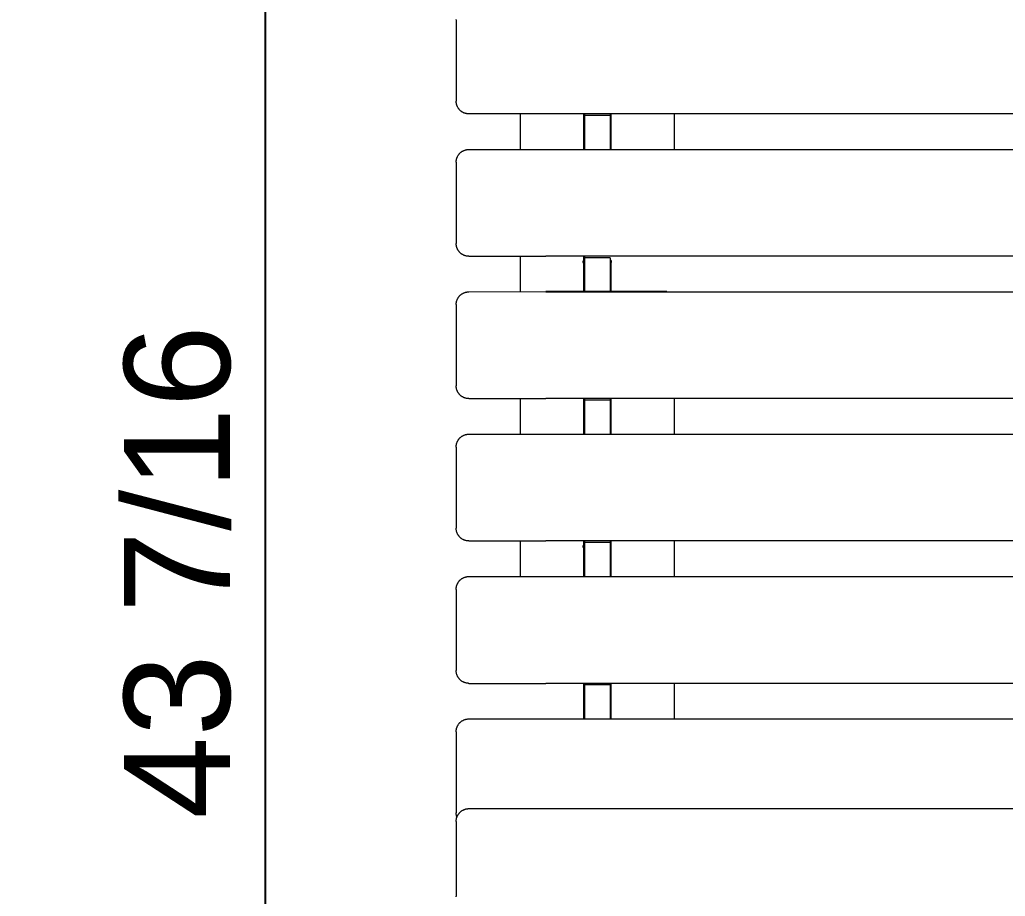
# Model space of a CAD drawing. Header units: inches. Extents: x -6 to 177, y -6 to 113.
# Drawn here: x -5.38 to 9.74, y 84.3 to 97.75 of the extents above; entities that cross this region are included whole.
import ezdxf

# ---------------------------------------------------------------- set-up
doc = ezdxf.new("R2010")
doc.units = ezdxf.units.IN
doc.layers.add('ZANO_R', color=7, linetype='Continuous', lineweight=0)
doc.layers.add('ZANO_W', color=1, linetype='Continuous', lineweight=0)
doc.styles.get("Standard").update_dxf_attribs({"font": 'arial.ttf'})
doc.dimstyles.new('amerykanie', dxfattribs={"dimtxt": 50, "dimasz": 50, "dimexe": 0.5, "dimexo": 0.5, "dimgap": 1, "dimtad": 1, "dimdec": 0, "dimzin": 0, "dimlunit": 5, "dimtxsty": 'Standard', "dimcen": 0.09, "dimclrd": 1, "dimclre": 1, "dimclrt": 1, "dimazin": 0, "dimtfac": 1, "dimtdec": 0, "dimtmove": 0, "dimatfit": 3, "dimfxl": 1, "dimtzin": 0, "dimarcsym": 1})

# ---------------------------------------------------------------- blocks, each defined once
blk = doc.blocks.new('*D358')
at = {"layer": 'ZANO_W', "color": 1, "lineweight": -2}
for p, q in [((1.013, 111.011), (-2.113, 111.011)), ((-1.613, 110.011), (-1.613, 68.546)), ((0.774, 67.546), (-2.113, 67.546))]:
    blk.add_line(p, q, dxfattribs=at)
at = {"layer": 'ZANO_W', "color": 1}
for points in [[(-1.447, 110.011), (-1.78, 110.011), (-1.613, 111.011)], [(-1.78, 68.546), (-1.447, 68.546), (-1.613, 67.546)]]:
    blk.add_solid(points, dxfattribs=at)
at = {"layer": 'ZANO_W', "color": 1, "insert": (-2.954, 89.278), "char_height": 1.625, "attachment_point": 5, "rotation": 90}
blk.add_mtext('43 7/16', dxfattribs=at)

msp = doc.modelspace()

# ---------------------------------------------------------------- linework, layer by layer
at = {"layer": 'ZANO_R'}
for p, q in [((1.31648, 97.74577), (1.31659, 97.7525)), ((1.31648, 97.74577), (1.31648, 96.65397)), ((1.31648, 96.65397), (1.31648, 96.50102)), ((1.31648, 96.65397), (1.31648, 96.50102)), ((1.31659, 96.4943), (1.31648, 96.50102)), ((1.31659, 96.4943), (1.31648, 96.50102)), ((1.31693, 96.48758), (1.31659, 96.4943)), ((1.31693, 96.48758), (1.31659, 96.4943)), ((1.31751, 96.48088), (1.31693, 96.48758)), ((1.31751, 96.48088), (1.31693, 96.48758)), ((1.31831, 96.47421), (1.31751, 96.48088)), ((1.31831, 96.47421), (1.31751, 96.48088)), ((1.31934, 96.46757), (1.31831, 96.47421)), ((1.31934, 96.46757), (1.31831, 96.47421)), ((1.32059, 96.46096), (1.31934, 96.46757)), ((1.32059, 96.46096), (1.31934, 96.46757)), ((1.32207, 96.45441), (1.32059, 96.46096)), ((1.32207, 96.45441), (1.32059, 96.46096)), ((1.32378, 96.4479), (1.32207, 96.45441)), ((1.32378, 96.4479), (1.32207, 96.45441)), ((1.3257, 96.44146), (1.32378, 96.4479)), ((1.3257, 96.44146), (1.32378, 96.4479)), ((1.32784, 96.43509), (1.3257, 96.44146)), ((1.32784, 96.43509), (1.3257, 96.44146)), ((1.3302, 96.4288), (1.32784, 96.43509)), ((1.3302, 96.4288), (1.32784, 96.43509)), ((1.33277, 96.42258), (1.3302, 96.4288)), ((1.33277, 96.42258), (1.3302, 96.4288)), ((1.33556, 96.41647), (1.33277, 96.42258)), ((1.33556, 96.41647), (1.33277, 96.42258)), ((1.33855, 96.41044), (1.33556, 96.41647)), ((1.33855, 96.41044), (1.33556, 96.41647)), ((1.34174, 96.40453), (1.33855, 96.41044)), ((1.34174, 96.40453), (1.33855, 96.41044)), ((1.34514, 96.39873), (1.34174, 96.40453)), ((1.34514, 96.39873), (1.34174, 96.40453)), ((1.34873, 96.39304), (1.34514, 96.39873)), ((1.34873, 96.39304), (1.34514, 96.39873)), ((1.35251, 96.38749), (1.34873, 96.39304)), ((1.35251, 96.38749), (1.34873, 96.39304)), ((1.35648, 96.38206), (1.35251, 96.38749)), ((1.35648, 96.38206), (1.35251, 96.38749)), ((1.36063, 96.37678), (1.35648, 96.38206)), ((1.36063, 96.37678), (1.35648, 96.38206)), ((1.36496, 96.37163), (1.36063, 96.37678)), ((1.36496, 96.37163), (1.36063, 96.37678)), ((1.36947, 96.36664), (1.36496, 96.37163)), ((1.36947, 96.36664), (1.36496, 96.37163)), ((1.37414, 96.36181), (1.36947, 96.36664)), ((1.37414, 96.36181), (1.36947, 96.36664)), ((1.37897, 96.35714), (1.37414, 96.36181)), ((1.37897, 96.35714), (1.37414, 96.36181)), ((1.38396, 96.35263), (1.37897, 96.35714)), ((1.38396, 96.35263), (1.37897, 96.35714)), ((1.3891, 96.3483), (1.38396, 96.35263)), ((1.3891, 96.3483), (1.38396, 96.35263)), ((1.39439, 96.34415), (1.3891, 96.3483)), ((1.39439, 96.34415), (1.3891, 96.3483)), ((1.39981, 96.34018), (1.39439, 96.34415)), ((1.39981, 96.34018), (1.39439, 96.34415)), ((1.40537, 96.3364), (1.39981, 96.34018)), ((1.40537, 96.3364), (1.39981, 96.34018)), ((1.41105, 96.33281), (1.40537, 96.3364)), ((1.41105, 96.33281), (1.40537, 96.3364)), ((1.41686, 96.32941), (1.41105, 96.33281)), ((1.41686, 96.32941), (1.41105, 96.33281)), ((1.42277, 96.32622), (1.41686, 96.32941)), ((1.42277, 96.32622), (1.41686, 96.32941)), ((1.42879, 96.32323), (1.42277, 96.32622)), ((1.42879, 96.32323), (1.42277, 96.32622)), ((1.43491, 96.32045), (1.42879, 96.32323)), ((1.43491, 96.32045), (1.42879, 96.32323)), ((1.44112, 96.31787), (1.43491, 96.32045)), ((1.44112, 96.31787), (1.43491, 96.32045)), ((1.44742, 96.31552), (1.44112, 96.31787)), ((1.44742, 96.31552), (1.44112, 96.31787)), ((1.45379, 96.31337), (1.44742, 96.31552)), ((1.45379, 96.31337), (1.44742, 96.31552)), ((1.46023, 96.31145), (1.45379, 96.31337)), ((1.46023, 96.31145), (1.45379, 96.31337)), ((1.46673, 96.30975), (1.46023, 96.31145)), ((1.46673, 96.30975), (1.46023, 96.31145)), ((1.47329, 96.30827), (1.46673, 96.30975)), ((1.47329, 96.30827), (1.46673, 96.30975)), ((1.47989, 96.30701), (1.47329, 96.30827)), ((1.47989, 96.30701), (1.47329, 96.30827)), ((1.48654, 96.30598), (1.47989, 96.30701)), ((1.48654, 96.30598), (1.47989, 96.30701)), ((1.49321, 96.30518), (1.48654, 96.30598)), ((1.49321, 96.30518), (1.48654, 96.30598)), ((1.49991, 96.30461), (1.49321, 96.30518)), ((1.49991, 96.30461), (1.49321, 96.30518)), ((1.50662, 96.30426), (1.49991, 96.30461)), ((1.50662, 96.30426), (1.49991, 96.30461)), ((1.51334, 96.30415), (1.50662, 96.30426)), ((1.51334, 96.30415), (1.50662, 96.30426)), ((13.08566, 96.30415), (1.51334, 96.30415)), ((2.30082, 96.30415), (2.30082, 95.75903)), ((2.30082, 96.30415), (2.30082, 95.75903)), ((3.27729, 95.75903), (3.27729, 96.30415)), ((3.27729, 95.75903), (3.27729, 96.30415)), ((3.28517, 96.30415), (3.28517, 96.27913)), ((3.28517, 96.30415), (3.28517, 96.27913)), ((3.67891, 96.30415), (3.67891, 96.27913)), ((3.68678, 96.30415), (3.68678, 95.75903)), ((4.66325, 95.75903), (4.66325, 96.30415)), ((3.28517, 96.27913), (3.28517, 96.17739)), ((3.67891, 96.27913), (3.28517, 96.27913)), ((3.28517, 96.27913), (3.28517, 96.17739)), ((3.28517, 96.17739), (3.28517, 95.78746)), ((3.28517, 96.17739), (3.28517, 95.78746)), ((3.67891, 96.27913), (3.67891, 96.17739)), ((3.67891, 96.17739), (3.67891, 95.78746)), ((3.27819, 95.87695), (3.27729, 95.87609)), ((3.27819, 95.8551), (3.27729, 95.85424)), ((3.27911, 95.87779), (3.27819, 95.87695)), ((3.27911, 95.85594), (3.27819, 95.8551)), ((3.28006, 95.87859), (3.27911, 95.87779)), ((3.28006, 95.85674), (3.27911, 95.85594)), ((3.28104, 95.87936), (3.28006, 95.87859)), ((3.28104, 95.85751), (3.28006, 95.85674)), ((3.28204, 95.8801), (3.28104, 95.87936)), ((3.28204, 95.85825), (3.28104, 95.85751)), ((3.28306, 95.88081), (3.28204, 95.8801)), ((3.28306, 95.85896), (3.28204, 95.85825)), ((3.2841, 95.88148), (3.28306, 95.88081)), ((3.2841, 95.85963), (3.28306, 95.85896)), ((3.28517, 95.88213), (3.2841, 95.88148)), ((3.28517, 95.86028), (3.2841, 95.85963)), ((1.35648, 95.68112), (1.36063, 95.6864)), ((1.35648, 95.68112), (1.36063, 95.6864)), ((1.36063, 95.6864), (1.36496, 95.69155)), ((1.36063, 95.6864), (1.36496, 95.69155)), ((1.36496, 95.69155), (1.36947, 95.69654)), ((1.36496, 95.69155), (1.36947, 95.69654)), ((1.36947, 95.69654), (1.37414, 95.70137)), ((1.36947, 95.69654), (1.37414, 95.70137)), ((1.37414, 95.70137), (1.37897, 95.70604)), ((1.37414, 95.70137), (1.37897, 95.70604)), ((1.37897, 95.70604), (1.38396, 95.71055)), ((1.37897, 95.70604), (1.38396, 95.71055)), ((1.38396, 95.71055), (1.3891, 95.71488)), ((1.38396, 95.71055), (1.3891, 95.71488)), ((1.3891, 95.71488), (1.39439, 95.71903)), ((1.3891, 95.71488), (1.39439, 95.71903)), ((1.39439, 95.71903), (1.39981, 95.723)), ((1.39439, 95.71903), (1.39981, 95.723)), ((1.39981, 95.723), (1.40537, 95.72678)), ((1.39981, 95.723), (1.40537, 95.72678)), ((1.40537, 95.72678), (1.41105, 95.73037)), ((1.40537, 95.72678), (1.41105, 95.73037)), ((1.41105, 95.73037), (1.41686, 95.73377)), ((1.41105, 95.73037), (1.41686, 95.73377)), ((1.41686, 95.73377), (1.42277, 95.73696)), ((1.41686, 95.73377), (1.42277, 95.73696)), ((1.42277, 95.73696), (1.42879, 95.73995)), ((1.42277, 95.73696), (1.42879, 95.73995)), ((1.42879, 95.73995), (1.43491, 95.74273)), ((1.42879, 95.73995), (1.43491, 95.74273)), ((1.43491, 95.74273), (1.44112, 95.74531)), ((1.43491, 95.74273), (1.44112, 95.74531)), ((1.44112, 95.74531), (1.44742, 95.74766)), ((1.44112, 95.74531), (1.44742, 95.74766)), ((1.44742, 95.74766), (1.45379, 95.74981)), ((1.44742, 95.74766), (1.45379, 95.74981)), ((1.45379, 95.74981), (1.46023, 95.75173)), ((1.45379, 95.74981), (1.46023, 95.75173)), ((1.46023, 95.75173), (1.46673, 95.75343)), ((1.46023, 95.75173), (1.46673, 95.75343)), ((1.46673, 95.75343), (1.47329, 95.75491)), ((1.46673, 95.75343), (1.47329, 95.75491)), ((1.47329, 95.75491), (1.47989, 95.75617)), ((1.47329, 95.75491), (1.47989, 95.75617)), ((1.47989, 95.75617), (1.48654, 95.7572)), ((1.47989, 95.75617), (1.48654, 95.7572)), ((1.48654, 95.7572), (1.49321, 95.758)), ((1.48654, 95.7572), (1.49321, 95.758)), ((1.49321, 95.758), (1.49991, 95.75857)), ((1.49321, 95.758), (1.49991, 95.75857)), ((1.49991, 95.75857), (1.50662, 95.75892)), ((1.49991, 95.75857), (1.50662, 95.75892)), ((1.50662, 95.75892), (1.51334, 95.75903)), ((1.50662, 95.75892), (1.51334, 95.75903)), ((1.51334, 95.75903), (13.08566, 95.75903)), ((3.28517, 95.78746), (3.28517, 95.75903)), ((3.28517, 95.78746), (3.28517, 95.75903)), ((3.67891, 95.78746), (3.67891, 95.75903)), ((1.31648, 95.56216), (1.31659, 95.56888)), ((1.31648, 95.56216), (1.31659, 95.56888)), ((1.31648, 95.56216), (1.31648, 94.47036)), ((1.31648, 95.56216), (1.31648, 94.47036)), ((1.31659, 95.56888), (1.31693, 95.5756)), ((1.31659, 95.56888), (1.31693, 95.5756)), ((1.31693, 95.5756), (1.31751, 95.5823)), ((1.31693, 95.5756), (1.31751, 95.5823)), ((1.31751, 95.5823), (1.31831, 95.58897)), ((1.31751, 95.5823), (1.31831, 95.58897)), ((1.31831, 95.58897), (1.31934, 95.59561)), ((1.31831, 95.58897), (1.31934, 95.59561)), ((1.31934, 95.59561), (1.32059, 95.60222)), ((1.31934, 95.59561), (1.32059, 95.60222)), ((1.32059, 95.60222), (1.32207, 95.60877)), ((1.32059, 95.60222), (1.32207, 95.60877)), ((1.32207, 95.60877), (1.32378, 95.61528)), ((1.32207, 95.60877), (1.32378, 95.61528)), ((1.32378, 95.61528), (1.3257, 95.62172)), ((1.32378, 95.61528), (1.3257, 95.62172)), ((1.3257, 95.62172), (1.32784, 95.62809)), ((1.3257, 95.62172), (1.32784, 95.62809)), ((1.32784, 95.62809), (1.3302, 95.63439)), ((1.32784, 95.62809), (1.3302, 95.63439)), ((1.3302, 95.63439), (1.33277, 95.6406)), ((1.3302, 95.63439), (1.33277, 95.6406)), ((1.33277, 95.6406), (1.33556, 95.64671)), ((1.33277, 95.6406), (1.33556, 95.64671)), ((1.33556, 95.64671), (1.33855, 95.65274)), ((1.33556, 95.64671), (1.33855, 95.65274)), ((1.33855, 95.65274), (1.34174, 95.65865)), ((1.33855, 95.65274), (1.34174, 95.65865)), ((1.34174, 95.65865), (1.34514, 95.66445)), ((1.34174, 95.65865), (1.34514, 95.66445)), ((1.34514, 95.66445), (1.34873, 95.67014)), ((1.34514, 95.66445), (1.34873, 95.67014)), ((1.34873, 95.67014), (1.35251, 95.67569)), ((1.34873, 95.67014), (1.35251, 95.67569)), ((1.35251, 95.67569), (1.35648, 95.68112)), ((1.35251, 95.67569), (1.35648, 95.68112)), ((1.31648, 94.47036), (1.31648, 94.31741)), ((1.31648, 94.47036), (1.31648, 94.31741)), ((1.31659, 94.31068), (1.31648, 94.31741)), ((1.31651, 94.314), (1.31648, 94.31741)), ((1.31693, 94.30397), (1.31659, 94.31068)), ((1.31751, 94.29727), (1.31693, 94.30397)), ((1.31831, 94.2906), (1.31751, 94.29727)), ((1.31934, 94.28396), (1.31831, 94.2906)), ((1.32059, 94.27735), (1.31934, 94.28396)), ((1.32207, 94.27079), (1.32059, 94.27735)), ((1.32378, 94.26429), (1.32207, 94.27079)), ((1.3257, 94.25785), (1.32378, 94.26429)), ((1.32784, 94.25148), (1.3257, 94.25785)), ((1.3302, 94.24518), (1.32784, 94.25148)), ((1.33277, 94.23897), (1.3302, 94.24518)), ((1.33556, 94.23285), (1.33277, 94.23897)), ((1.33855, 94.22683), (1.33556, 94.23285)), ((1.34174, 94.22092), (1.33855, 94.22683)), ((1.34514, 94.21512), (1.34174, 94.22092)), ((1.34873, 94.20943), (1.34514, 94.21512)), ((1.35251, 94.20388), (1.34873, 94.20943)), ((1.35648, 94.19845), (1.35251, 94.20388)), ((1.36063, 94.19316), (1.35648, 94.19845)), ((1.36496, 94.18802), (1.36063, 94.19316)), ((1.36947, 94.18303), (1.36496, 94.18802)), ((1.37414, 94.1782), (1.36947, 94.18303)), ((1.37897, 94.17353), (1.37414, 94.1782)), ((1.38396, 94.16902), (1.37897, 94.17353)), ((1.3891, 94.16469), (1.38396, 94.16902)), ((1.39439, 94.16054), (1.3891, 94.16469)), ((1.39981, 94.15657), (1.39439, 94.16054)), ((1.40537, 94.15279), (1.39981, 94.15657)), ((1.41105, 94.1492), (1.40537, 94.15279)), ((1.41686, 94.1458), (1.41105, 94.1492)), ((1.42277, 94.14261), (1.41686, 94.1458)), ((1.42879, 94.13962), (1.42277, 94.14261)), ((1.43491, 94.13684), (1.42879, 94.13962)), ((1.44112, 94.13426), (1.43491, 94.13684)), ((1.44742, 94.1319), (1.44112, 94.13426)), ((1.45379, 94.12976), (1.44742, 94.1319)), ((1.46023, 94.12784), (1.45379, 94.12976)), ((1.46673, 94.12613), (1.46023, 94.12784)), ((1.47329, 94.12465), (1.46673, 94.12613)), ((1.47989, 94.1234), (1.47329, 94.12465)), ((1.48654, 94.12237), (1.47989, 94.1234)), ((1.49321, 94.12157), (1.48654, 94.12237)), ((1.49991, 94.121), (1.49321, 94.12157)), ((1.50662, 94.12065), (1.49991, 94.121)), ((1.51334, 94.12054), (1.50662, 94.12065)), ((1.51334, 94.12054), (2.68992, 94.12054)), ((2.30082, 94.12054), (2.30082, 93.57542)), ((13.08566, 94.12054), (2.68992, 94.12054)), ((3.26577, 94.03663), (3.2658, 94.03798)), ((3.26578, 94.03529), (3.26577, 94.03663)), ((3.26584, 94.03394), (3.26578, 94.03529)), ((3.2658, 94.03798), (3.26588, 94.03932)), ((3.26595, 94.0326), (3.26584, 94.03394)), ((3.26588, 94.03932), (3.266, 94.04066)), ((3.26611, 94.03127), (3.26595, 94.0326)), ((3.266, 94.04066), (3.26618, 94.042)), ((3.26631, 94.02993), (3.26611, 94.03127)), ((3.26618, 94.042), (3.26639, 94.04332)), ((3.26655, 94.02861), (3.26631, 94.02993)), ((3.26639, 94.04332), (3.26666, 94.04464)), ((3.26684, 94.0273), (3.26655, 94.02861)), ((3.26666, 94.04464), (3.26697, 94.04595)), ((3.26718, 94.026), (3.26684, 94.0273)), ((3.26697, 94.04595), (3.26732, 94.04725)), ((3.26756, 94.02471), (3.26718, 94.026)), ((3.26732, 94.04725), (3.26772, 94.04853)), ((3.26734, 94.02544), (3.26774, 94.02672)), ((3.26799, 94.02343), (3.26756, 94.02471)), ((3.26772, 94.04853), (3.26817, 94.0498)), ((3.26774, 94.02672), (3.26819, 94.02798)), ((3.26846, 94.02217), (3.26799, 94.02343)), ((3.26817, 94.0498), (3.26865, 94.05106)), ((3.26819, 94.02798), (3.26868, 94.02923)), ((3.26898, 94.02093), (3.26846, 94.02217)), ((3.26865, 94.05106), (3.26918, 94.0523)), ((3.26868, 94.02923), (3.26921, 94.03047)), ((3.26918, 94.0523), (3.26976, 94.05351)), ((3.26921, 94.03047), (3.26979, 94.03168)), ((3.26976, 94.05351), (3.27037, 94.05471)), ((3.26979, 94.03168), (3.2704, 94.03287)), ((3.27037, 94.05471), (3.27103, 94.05588)), ((3.2704, 94.03287), (3.27106, 94.03405)), ((3.27103, 94.05588), (3.27173, 94.05703)), ((3.27106, 94.03405), (3.27176, 94.03519)), ((3.27173, 94.05703), (3.27246, 94.05816)), ((3.27176, 94.03519), (3.27249, 94.03632)), ((3.27246, 94.05816), (3.27324, 94.05926)), ((3.27249, 94.03632), (3.27327, 94.03741)), ((3.27324, 94.05926), (3.27405, 94.06033)), ((3.27327, 94.03741), (3.27408, 94.03848)), ((3.27405, 94.06033), (3.2749, 94.06138)), ((3.27408, 94.03848), (3.27493, 94.03953)), ((3.2749, 94.06138), (3.27578, 94.06239)), ((3.27493, 94.03953), (3.27581, 94.04054)), ((3.27578, 94.06239), (3.2767, 94.06337)), ((3.27581, 94.04054), (3.27673, 94.04152)), ((3.2767, 94.06337), (3.27766, 94.06432)), ((3.27673, 94.04152), (3.27768, 94.04247)), ((3.27729, 93.57542), (3.27729, 94.12054)), ((3.27766, 94.06432), (3.27864, 94.06524)), ((3.27768, 94.04247), (3.27866, 94.04338)), ((3.27864, 94.06524), (3.27966, 94.06612)), ((3.27866, 94.04338), (3.27968, 94.04426)), ((3.27966, 94.06612), (3.28071, 94.06696)), ((3.27968, 94.04426), (3.28072, 94.04511)), ((3.28071, 94.06696), (3.28178, 94.06777)), ((3.28072, 94.04511), (3.28179, 94.04592)), ((3.28178, 94.06777), (3.28288, 94.06854)), ((3.28179, 94.04592), (3.28289, 94.04669)), ((3.28288, 94.06854), (3.28401, 94.06928)), ((3.28289, 94.04669), (3.28402, 94.04742)), ((3.28401, 94.06928), (3.28517, 94.06997)), ((3.28402, 94.04742), (3.28517, 94.04812)), ((3.28517, 94.12054), (3.28517, 94.09552)), ((3.28517, 94.09552), (3.28517, 93.99378)), ((3.67891, 94.09552), (3.28517, 94.09552)), ((3.28517, 94.09552), (3.28517, 93.99378)), ((3.67891, 94.09552), (3.67891, 93.99378)), ((3.68006, 94.06928), (3.67891, 94.06997)), ((3.67891, 94.04812), (3.68005, 94.04742)), ((3.68005, 94.04742), (3.68118, 94.04669)), ((3.68119, 94.06854), (3.68006, 94.06928)), ((3.68118, 94.04669), (3.68228, 94.04592)), ((3.68229, 94.06777), (3.68119, 94.06854)), ((3.68228, 94.04592), (3.68335, 94.04511)), ((3.68337, 94.06696), (3.68229, 94.06777)), ((3.68335, 94.04511), (3.68439, 94.04426)), ((3.68441, 94.06612), (3.68337, 94.06696)), ((3.68439, 94.04426), (3.68541, 94.04338)), ((3.68543, 94.06524), (3.68441, 94.06612)), ((3.68541, 94.04338), (3.68639, 94.04247)), ((3.68641, 94.06432), (3.68543, 94.06524)), ((3.68639, 94.04247), (3.68734, 94.04152)), ((3.68737, 94.06337), (3.68641, 94.06432)), ((3.68734, 94.04152), (3.68826, 94.04054)), ((3.68829, 94.06239), (3.68737, 94.06337)), ((3.68826, 94.04054), (3.68914, 94.03953)), ((3.68917, 94.06138), (3.68829, 94.06239)), ((3.68914, 94.03953), (3.68999, 94.03848)), ((3.69002, 94.06033), (3.68917, 94.06138)), ((3.68999, 94.03848), (3.6908, 94.03741)), ((3.69083, 94.05926), (3.69002, 94.06033)), ((3.6908, 94.03741), (3.69158, 94.03632)), ((3.69161, 94.05816), (3.69083, 94.05926)), ((3.69158, 94.03632), (3.69231, 94.03519)), ((3.69235, 94.05703), (3.69161, 94.05816)), ((3.69231, 94.03519), (3.69301, 94.03405)), ((3.69304, 94.05588), (3.69235, 94.05703)), ((3.69301, 94.03405), (3.69367, 94.03287)), ((3.6937, 94.05471), (3.69304, 94.05588)), ((3.69367, 94.03287), (3.69429, 94.03168)), ((3.69431, 94.05351), (3.6937, 94.05471)), ((3.69429, 94.03168), (3.69486, 94.03047)), ((3.69489, 94.0523), (3.69431, 94.05351)), ((3.69486, 94.03047), (3.69539, 94.02923)), ((3.69542, 94.05106), (3.69489, 94.0523)), ((3.69509, 94.02093), (3.69561, 94.02217)), ((3.69539, 94.02923), (3.69588, 94.02798)), ((3.69591, 94.0498), (3.69542, 94.05106)), ((3.69561, 94.02217), (3.69608, 94.02343)), ((3.69588, 94.02798), (3.69633, 94.02672)), ((3.69635, 94.04853), (3.69591, 94.0498)), ((3.69608, 94.02343), (3.69651, 94.02471)), ((3.69633, 94.02672), (3.69674, 94.02544)), ((3.69675, 94.04725), (3.69635, 94.04853)), ((3.69651, 94.02471), (3.69689, 94.026)), ((3.6971, 94.04595), (3.69675, 94.04725)), ((3.69689, 94.026), (3.69723, 94.0273)), ((3.69741, 94.04464), (3.6971, 94.04595)), ((3.69723, 94.0273), (3.69752, 94.02861)), ((3.69768, 94.04332), (3.69741, 94.04464)), ((3.69752, 94.02861), (3.69777, 94.02993)), ((3.6979, 94.042), (3.69768, 94.04332)), ((3.69777, 94.02993), (3.69797, 94.03127)), ((3.69807, 94.04066), (3.6979, 94.042)), ((3.69797, 94.03127), (3.69812, 94.0326)), ((3.69819, 94.03932), (3.69807, 94.04066)), ((3.69812, 94.0326), (3.69823, 94.03394)), ((3.69827, 94.03798), (3.69819, 94.03932)), ((3.69823, 94.03394), (3.69829, 94.03529)), ((3.6983, 94.03663), (3.69827, 94.03798)), ((3.69829, 94.03529), (3.6983, 94.03663)), ((3.26954, 94.0197), (3.26898, 94.02093)), ((3.27013, 94.0185), (3.26954, 94.0197)), ((3.27078, 94.01731), (3.27013, 94.0185)), ((3.27146, 94.01615), (3.27078, 94.01731)), ((3.27218, 94.01502), (3.27146, 94.01615)), ((3.27294, 94.01391), (3.27218, 94.01502)), ((3.27374, 94.01283), (3.27294, 94.01391)), ((3.27457, 94.01177), (3.27374, 94.01283)), ((3.27544, 94.01075), (3.27457, 94.01177)), ((3.27635, 94.00975), (3.27544, 94.01075)), ((3.27729, 94.00879), (3.27635, 94.00975)), ((3.27729, 93.73562), (3.27729, 94.00879)), ((3.28517, 93.99378), (3.28517, 93.60385)), ((3.28517, 93.99378), (3.28517, 93.73562)), ((3.67891, 93.99378), (3.67891, 93.73566)), ((3.68678, 94.00879), (3.68772, 94.00975)), ((3.68678, 94.00879), (3.68678, 93.73567)), ((3.68772, 94.00975), (3.68863, 94.01075)), ((3.68863, 94.01075), (3.6895, 94.01177)), ((3.6895, 94.01177), (3.69033, 94.01283)), ((3.69033, 94.01283), (3.69113, 94.01391)), ((3.69113, 94.01391), (3.69189, 94.01502)), ((3.69189, 94.01502), (3.69261, 94.01615)), ((3.69261, 94.01615), (3.6933, 94.01731)), ((3.6933, 94.01731), (3.69394, 94.0185)), ((3.69394, 94.0185), (3.69454, 94.0197)), ((3.69454, 94.0197), (3.69509, 94.02093)), ((3.67891, 93.73566), (3.67892, 93.57897)), ((3.68678, 93.73567), (3.6868, 93.57897)), ((1.46023, 93.56812), (1.46673, 93.56982)), ((1.46673, 93.56982), (1.47329, 93.5713)), ((1.47329, 93.5713), (1.47989, 93.57256)), ((1.47989, 93.57256), (1.48654, 93.57359)), ((1.48654, 93.57359), (1.49321, 93.57439)), ((1.49321, 93.57439), (1.49991, 93.57496)), ((1.49991, 93.57496), (1.50662, 93.57531)), ((1.50662, 93.57531), (1.51334, 93.57542)), ((1.51334, 93.57542), (2.69003, 93.57886)), ((4.54554, 93.57906), (2.69003, 93.57886)), ((2.69003, 93.57542), (13.08566, 93.57542)), ((3.28517, 93.60385), (3.28517, 93.57542)), ((4.54554, 93.57906), (4.65885, 93.57542)), ((1.31934, 93.412), (1.32059, 93.41861)), ((1.32059, 93.41861), (1.32207, 93.42516)), ((1.32207, 93.42516), (1.32378, 93.43167)), ((1.32378, 93.43167), (1.3257, 93.43811)), ((1.3257, 93.43811), (1.32784, 93.44448)), ((1.32784, 93.44448), (1.3302, 93.45077)), ((1.3302, 93.45077), (1.33277, 93.45698)), ((1.33277, 93.45698), (1.33556, 93.4631)), ((1.33556, 93.4631), (1.33855, 93.46912)), ((1.33855, 93.46912), (1.34174, 93.47504)), ((1.34174, 93.47504), (1.34514, 93.48084)), ((1.34514, 93.48084), (1.34873, 93.48652)), ((1.34873, 93.48652), (1.35251, 93.49208)), ((1.35251, 93.49208), (1.35648, 93.49751)), ((1.35648, 93.49751), (1.36063, 93.50279)), ((1.36063, 93.50279), (1.36496, 93.50793)), ((1.36496, 93.50793), (1.36947, 93.51293)), ((1.36947, 93.51293), (1.37414, 93.51776)), ((1.37414, 93.51776), (1.37897, 93.52243)), ((1.37897, 93.52243), (1.38396, 93.52693)), ((1.38396, 93.52693), (1.3891, 93.53127)), ((1.3891, 93.53127), (1.39439, 93.53542)), ((1.39439, 93.53542), (1.39981, 93.53939)), ((1.39981, 93.53939), (1.40537, 93.54317)), ((1.40537, 93.54317), (1.41105, 93.54676)), ((1.41105, 93.54676), (1.41686, 93.55015)), ((1.41686, 93.55015), (1.42277, 93.55335)), ((1.42277, 93.55335), (1.42879, 93.55634)), ((1.42879, 93.55634), (1.43491, 93.55912)), ((1.43491, 93.55912), (1.44112, 93.56169)), ((1.44112, 93.56169), (1.44742, 93.56405)), ((1.44742, 93.56405), (1.45379, 93.5662)), ((1.45379, 93.5662), (1.46023, 93.56812)), ((1.31648, 93.37855), (1.31659, 93.38527)), ((1.31648, 93.37855), (1.31648, 92.28675)), ((1.31659, 93.38527), (1.31693, 93.39199)), ((1.31693, 93.39199), (1.31751, 93.39868)), ((1.31751, 93.39868), (1.31831, 93.40536)), ((1.31831, 93.40536), (1.31934, 93.412)), ((1.31648, 92.28675), (1.31648, 92.1338)), ((1.31659, 92.12707), (1.31648, 92.1338)), ((1.31693, 92.12036), (1.31659, 92.12707)), ((1.31751, 92.11366), (1.31693, 92.12036)), ((1.31831, 92.10699), (1.31751, 92.11366)), ((1.31934, 92.10034), (1.31831, 92.10699)), ((1.32059, 92.09374), (1.31934, 92.10034)), ((1.32207, 92.08718), (1.32059, 92.09374)), ((1.32378, 92.08068), (1.32207, 92.08718)), ((1.3257, 92.07424), (1.32378, 92.08068)), ((1.32784, 92.06787), (1.3257, 92.07424)), ((1.3302, 92.06157), (1.32784, 92.06787)), ((1.33277, 92.05536), (1.3302, 92.06157)), ((1.33556, 92.04924), (1.33277, 92.05536)), ((1.33855, 92.04322), (1.33556, 92.04924)), ((1.34174, 92.03731), (1.33855, 92.04322)), ((1.34514, 92.03151), (1.34174, 92.03731)), ((1.34873, 92.02582), (1.34514, 92.03151)), ((1.35251, 92.02026), (1.34873, 92.02582)), ((1.35648, 92.01484), (1.35251, 92.02026)), ((1.36063, 92.00955), (1.35648, 92.01484)), ((1.36496, 92.00441), (1.36063, 92.00955)), ((1.36947, 91.99942), (1.36496, 92.00441)), ((1.37414, 91.99459), (1.36947, 91.99942)), ((1.37897, 91.98992), (1.37414, 91.99459)), ((1.38396, 91.98541), (1.37897, 91.98992)), ((1.3891, 91.98108), (1.38396, 91.98541)), ((1.39439, 91.97693), (1.3891, 91.98108)), ((1.39981, 91.97296), (1.39439, 91.97693)), ((1.40537, 91.96918), (1.39981, 91.97296)), ((1.41105, 91.96559), (1.40537, 91.96918)), ((1.41686, 91.96219), (1.41105, 91.96559)), ((1.42277, 91.959), (1.41686, 91.96219)), ((1.42879, 91.95601), (1.42277, 91.959)), ((1.43491, 91.95322), (1.42879, 91.95601)), ((1.44112, 91.95065), (1.43491, 91.95322)), ((1.44742, 91.94829), (1.44112, 91.95065)), ((1.45379, 91.94615), (1.44742, 91.94829)), ((1.46023, 91.94423), (1.45379, 91.94615)), ((1.46673, 91.94252), (1.46023, 91.94423)), ((1.47329, 91.94104), (1.46673, 91.94252)), ((1.47989, 91.93979), (1.47329, 91.94104)), ((1.48654, 91.93876), (1.47989, 91.93979)), ((1.49321, 91.93796), (1.48654, 91.93876)), ((1.49991, 91.93738), (1.49321, 91.93796)), ((1.50662, 91.93704), (1.49991, 91.93738)), ((1.51334, 91.93693), (1.50662, 91.93704)), ((1.51334, 91.93693), (2.69035, 91.93693)), ((2.30082, 91.93693), (2.30082, 91.39181)), ((13.08566, 91.93693), (2.69035, 91.93693)), ((3.27729, 91.39181), (3.27729, 91.93693)), ((3.27729, 91.39181), (3.27729, 91.93693)), ((3.28517, 91.93693), (3.28517, 91.9119)), ((3.28517, 91.93693), (3.28517, 91.9119)), ((3.28517, 91.9119), (3.28517, 91.81017)), ((3.67891, 91.9119), (3.28517, 91.9119)), ((3.28517, 91.9119), (3.28517, 91.81017)), ((3.67891, 91.93693), (3.67891, 91.9119)), ((3.67891, 91.9119), (3.67891, 91.81017)), ((3.68678, 91.93693), (3.68678, 91.39181)), ((4.66325, 91.39181), (4.66325, 91.93693)), ((3.28517, 91.81017), (3.28517, 91.42024)), ((3.28517, 91.81017), (3.28517, 91.42024)), ((3.67891, 91.81017), (3.67891, 91.42024)), ((1.34514, 91.29723), (1.34873, 91.30291)), ((1.34873, 91.30291), (1.35251, 91.30847)), ((1.35251, 91.30847), (1.35648, 91.3139)), ((1.35648, 91.3139), (1.36063, 91.31918)), ((1.36063, 91.31918), (1.36496, 91.32432)), ((1.36496, 91.32432), (1.36947, 91.32931)), ((1.36947, 91.32931), (1.37414, 91.33415)), ((1.37414, 91.33415), (1.37897, 91.33882)), ((1.37897, 91.33882), (1.38396, 91.34332)), ((1.38396, 91.34332), (1.3891, 91.34765)), ((1.3891, 91.34765), (1.39439, 91.35181)), ((1.39439, 91.35181), (1.39981, 91.35578)), ((1.39981, 91.35578), (1.40537, 91.35956)), ((1.40537, 91.35956), (1.41105, 91.36315)), ((1.41105, 91.36315), (1.41686, 91.36654)), ((1.41686, 91.36654), (1.42277, 91.36974)), ((1.42277, 91.36974), (1.42879, 91.37273)), ((1.42879, 91.37273), (1.43491, 91.37551)), ((1.43491, 91.37551), (1.44112, 91.37808)), ((1.44112, 91.37808), (1.44742, 91.38044)), ((1.44742, 91.38044), (1.45379, 91.38259)), ((1.45379, 91.38259), (1.46023, 91.38451)), ((1.46023, 91.38451), (1.46673, 91.38621)), ((1.46673, 91.38621), (1.47329, 91.38769)), ((1.47329, 91.38769), (1.47989, 91.38895)), ((1.47989, 91.38895), (1.48654, 91.38998)), ((1.48654, 91.38998), (1.49321, 91.39078)), ((1.49321, 91.39078), (1.49991, 91.39135)), ((1.49991, 91.39135), (1.50662, 91.39169)), ((1.50662, 91.39169), (1.51334, 91.39181)), ((1.51334, 91.39181), (2.69046, 91.39181)), ((2.69046, 91.39181), (13.08566, 91.39181)), ((3.28517, 91.42024), (3.28517, 91.39181)), ((3.28517, 91.42024), (3.28517, 91.39181)), ((3.67891, 91.42024), (3.67891, 91.39181)), ((1.31648, 91.19494), (1.31659, 91.20166)), ((1.31648, 91.19494), (1.31648, 90.10313)), ((1.31659, 91.20166), (1.31693, 91.20838)), ((1.31693, 91.20838), (1.31751, 91.21507)), ((1.31751, 91.21507), (1.31831, 91.22175)), ((1.31831, 91.22175), (1.31934, 91.22839)), ((1.31934, 91.22839), (1.32059, 91.23499)), ((1.32059, 91.23499), (1.32207, 91.24155)), ((1.32207, 91.24155), (1.32378, 91.24806)), ((1.32378, 91.24806), (1.3257, 91.2545)), ((1.3257, 91.2545), (1.32784, 91.26087)), ((1.32784, 91.26087), (1.3302, 91.26716)), ((1.3302, 91.26716), (1.33277, 91.27337)), ((1.33277, 91.27337), (1.33556, 91.27949)), ((1.33556, 91.27949), (1.33855, 91.28551)), ((1.33855, 91.28551), (1.34174, 91.29143)), ((1.34174, 91.29143), (1.34514, 91.29723)), ((1.31648, 90.10313), (1.31648, 89.95018)), ((1.31659, 89.94346), (1.31648, 89.95018)), ((1.31693, 89.93675), (1.31659, 89.94346)), ((1.31751, 89.93005), (1.31693, 89.93675)), ((1.31831, 89.92338), (1.31751, 89.93005)), ((1.31934, 89.91673), (1.31831, 89.92338)), ((1.32059, 89.91013), (1.31934, 89.91673)), ((1.32207, 89.90357), (1.32059, 89.91013)), ((1.32378, 89.89707), (1.32207, 89.90357)), ((1.3257, 89.89063), (1.32378, 89.89707)), ((1.32784, 89.88426), (1.3257, 89.89063)), ((1.3302, 89.87796), (1.32784, 89.88426)), ((1.33277, 89.87175), (1.3302, 89.87796)), ((1.33556, 89.86563), (1.33277, 89.87175)), ((1.33855, 89.85961), (1.33556, 89.86563)), ((1.34174, 89.8537), (1.33855, 89.85961)), ((1.34514, 89.84789), (1.34174, 89.8537)), ((1.34873, 89.84221), (1.34514, 89.84789)), ((1.35251, 89.83665), (1.34873, 89.84221)), ((1.35648, 89.83123), (1.35251, 89.83665)), ((1.36063, 89.82594), (1.35648, 89.83123)), ((1.36496, 89.8208), (1.36063, 89.82594)), ((1.36947, 89.81581), (1.36496, 89.8208)), ((1.37414, 89.81098), (1.36947, 89.81581)), ((1.37897, 89.8063), (1.37414, 89.81098)), ((1.38396, 89.8018), (1.37897, 89.8063)), ((1.3891, 89.79747), (1.38396, 89.8018)), ((1.39439, 89.79332), (1.3891, 89.79747)), ((1.39981, 89.78935), (1.39439, 89.79332)), ((1.40537, 89.78557), (1.39981, 89.78935)), ((1.41105, 89.78198), (1.40537, 89.78557)), ((1.41686, 89.77858), (1.41105, 89.78198)), ((1.42277, 89.77539), (1.41686, 89.77858)), ((1.42879, 89.7724), (1.42277, 89.77539)), ((1.43491, 89.76961), (1.42879, 89.7724)), ((1.44112, 89.76704), (1.43491, 89.76961)), ((1.44742, 89.76468), (1.44112, 89.76704)), ((1.45379, 89.76254), (1.44742, 89.76468)), ((1.46023, 89.76062), (1.45379, 89.76254)), ((1.46673, 89.75891), (1.46023, 89.76062)), ((1.47329, 89.75743), (1.46673, 89.75891)), ((1.47989, 89.75618), (1.47329, 89.75743)), ((1.48654, 89.75515), (1.47989, 89.75618)), ((1.49321, 89.75435), (1.48654, 89.75515)), ((1.49991, 89.75377), (1.49321, 89.75435)), ((1.50662, 89.75343), (1.49991, 89.75377)), ((1.51334, 89.75331), (1.50662, 89.75343)), ((1.51334, 89.75331), (2.69078, 89.75331)), ((2.30082, 89.75331), (2.30082, 89.2082)), ((13.08566, 89.75331), (2.69078, 89.75331)), ((3.26577, 89.66941), (3.2658, 89.67076)), ((3.26578, 89.66806), (3.26577, 89.66941)), ((3.26584, 89.66672), (3.26578, 89.66806)), ((3.2658, 89.67076), (3.26588, 89.6721)), ((3.26595, 89.66538), (3.26584, 89.66672)), ((3.26588, 89.6721), (3.266, 89.67344)), ((3.26611, 89.66404), (3.26595, 89.66538)), ((3.266, 89.67344), (3.26618, 89.67477)), ((3.26631, 89.66271), (3.26611, 89.66404)), ((3.26618, 89.67477), (3.26639, 89.6761)), ((3.26655, 89.66139), (3.26631, 89.66271)), ((3.26639, 89.6761), (3.26666, 89.67742)), ((3.26684, 89.66008), (3.26655, 89.66139)), ((3.26666, 89.67742), (3.26697, 89.67873)), ((3.26718, 89.65877), (3.26684, 89.66008)), ((3.26697, 89.67873), (3.26732, 89.68003)), ((3.26756, 89.65748), (3.26718, 89.65877)), ((3.26732, 89.68003), (3.26772, 89.68131)), ((3.26734, 89.65821), (3.26774, 89.6595)), ((3.26799, 89.65621), (3.26756, 89.65748)), ((3.26772, 89.68131), (3.26817, 89.68258)), ((3.26774, 89.6595), (3.26819, 89.66076)), ((3.26846, 89.65495), (3.26799, 89.65621)), ((3.26817, 89.68258), (3.26865, 89.68384)), ((3.26819, 89.66076), (3.26868, 89.66201)), ((3.26898, 89.6537), (3.26846, 89.65495)), ((3.26865, 89.68384), (3.26918, 89.68507)), ((3.26868, 89.66201), (3.26921, 89.66324)), ((3.26954, 89.65248), (3.26898, 89.6537)), ((3.26918, 89.68507), (3.26976, 89.68629)), ((3.26921, 89.66324), (3.26979, 89.66446)), ((3.27013, 89.65127), (3.26954, 89.65248)), ((3.26976, 89.68629), (3.27037, 89.68749)), ((3.26979, 89.66446), (3.2704, 89.66565)), ((3.27078, 89.65009), (3.27013, 89.65127)), ((3.27037, 89.68749), (3.27103, 89.68866)), ((3.2704, 89.66565), (3.27106, 89.66682)), ((3.27146, 89.64893), (3.27078, 89.65009)), ((3.27103, 89.68866), (3.27173, 89.68981)), ((3.27106, 89.66682), (3.27176, 89.66797)), ((3.27218, 89.6478), (3.27146, 89.64893)), ((3.27173, 89.68981), (3.27246, 89.69094)), ((3.27176, 89.66797), (3.27249, 89.66909)), ((3.27294, 89.64669), (3.27218, 89.6478)), ((3.27246, 89.69094), (3.27324, 89.69204)), ((3.27249, 89.66909), (3.27327, 89.67019)), ((3.27374, 89.6456), (3.27294, 89.64669)), ((3.27324, 89.69204), (3.27405, 89.69311)), ((3.27327, 89.67019), (3.27408, 89.67126)), ((3.27457, 89.64455), (3.27374, 89.6456)), ((3.27405, 89.69311), (3.2749, 89.69415)), ((3.27408, 89.67126), (3.27493, 89.6723)), ((3.27544, 89.64352), (3.27457, 89.64455)), ((3.2749, 89.69415), (3.27578, 89.69517)), ((3.27493, 89.6723), (3.27581, 89.67331)), ((3.27635, 89.64253), (3.27544, 89.64352)), ((3.27578, 89.69517), (3.2767, 89.69615)), ((3.27581, 89.67331), (3.27673, 89.6743)), ((3.27729, 89.64157), (3.27635, 89.64253)), ((3.2767, 89.69615), (3.27766, 89.6971)), ((3.27673, 89.6743), (3.27768, 89.67524)), ((3.27729, 89.2082), (3.27729, 89.75331)), ((3.27729, 89.2082), (3.27729, 89.64157)), ((3.27766, 89.6971), (3.27864, 89.69802)), ((3.27768, 89.67524), (3.27866, 89.67616)), ((3.27864, 89.69802), (3.27966, 89.6989)), ((3.27866, 89.67616), (3.27968, 89.67704)), ((3.27966, 89.6989), (3.28071, 89.69974)), ((3.27968, 89.67704), (3.28072, 89.67789)), ((3.28071, 89.69974), (3.28178, 89.70055)), ((3.28072, 89.67789), (3.28179, 89.6787)), ((3.28178, 89.70055), (3.28288, 89.70132)), ((3.28179, 89.6787), (3.28289, 89.67947)), ((3.28288, 89.70132), (3.28401, 89.70205)), ((3.28289, 89.67947), (3.28402, 89.6802)), ((3.28401, 89.70205), (3.28517, 89.70275)), ((3.28402, 89.6802), (3.28517, 89.6809)), ((3.28517, 89.75331), (3.28517, 89.72829)), ((3.28517, 89.72829), (3.28517, 89.62656)), ((3.67891, 89.72829), (3.28517, 89.72829)), ((3.28517, 89.72829), (3.28517, 89.62656)), ((3.67891, 89.75331), (3.67891, 89.72829)), ((3.67891, 89.72829), (3.67891, 89.62656)), ((3.68678, 89.75331), (3.68678, 89.2082)), ((4.66325, 89.2082), (4.66325, 89.75331)), ((3.28517, 89.62656), (3.28517, 89.23663)), ((3.28517, 89.62656), (3.28517, 89.23663)), ((3.67891, 89.62656), (3.67891, 89.23663)), ((1.41686, 89.18293), (1.42277, 89.18613)), ((1.42277, 89.18613), (1.42879, 89.18912)), ((1.42879, 89.18912), (1.43491, 89.1919)), ((1.43491, 89.1919), (1.44112, 89.19447)), ((1.44112, 89.19447), (1.44742, 89.19683)), ((1.44742, 89.19683), (1.45379, 89.19897)), ((1.45379, 89.19897), (1.46023, 89.2009)), ((1.46023, 89.2009), (1.46673, 89.2026)), ((1.46673, 89.2026), (1.47329, 89.20408)), ((1.47329, 89.20408), (1.47989, 89.20534)), ((1.47989, 89.20534), (1.48654, 89.20636)), ((1.48654, 89.20636), (1.49321, 89.20717)), ((1.49321, 89.20717), (1.49991, 89.20774)), ((1.49991, 89.20774), (1.50662, 89.20808)), ((1.50662, 89.20808), (1.51334, 89.2082)), ((1.51334, 89.2082), (2.69089, 89.2082)), ((2.69089, 89.2082), (13.08566, 89.2082)), ((3.28517, 89.23663), (3.28517, 89.2082)), ((3.28517, 89.23663), (3.28517, 89.2082)), ((3.67891, 89.23663), (3.67891, 89.2082)), ((1.31751, 89.03146), (1.31831, 89.03814)), ((1.31831, 89.03814), (1.31934, 89.04478)), ((1.31934, 89.04478), (1.32059, 89.05138)), ((1.32059, 89.05138), (1.32207, 89.05794)), ((1.32207, 89.05794), (1.32378, 89.06444)), ((1.32378, 89.06444), (1.3257, 89.07089)), ((1.3257, 89.07089), (1.32784, 89.07726)), ((1.32784, 89.07726), (1.3302, 89.08355)), ((1.3302, 89.08355), (1.33277, 89.08976)), ((1.33277, 89.08976), (1.33556, 89.09588)), ((1.33556, 89.09588), (1.33855, 89.1019)), ((1.33855, 89.1019), (1.34174, 89.10782)), ((1.34174, 89.10782), (1.34514, 89.11362)), ((1.34514, 89.11362), (1.34873, 89.1193)), ((1.34873, 89.1193), (1.35251, 89.12486)), ((1.35251, 89.12486), (1.35648, 89.13028)), ((1.35648, 89.13028), (1.36063, 89.13557)), ((1.36063, 89.13557), (1.36496, 89.14071)), ((1.36496, 89.14071), (1.36947, 89.1457)), ((1.36947, 89.1457), (1.37414, 89.15054)), ((1.37414, 89.15054), (1.37897, 89.15521)), ((1.37897, 89.15521), (1.38396, 89.15971)), ((1.38396, 89.15971), (1.3891, 89.16404)), ((1.3891, 89.16404), (1.39439, 89.1682)), ((1.39439, 89.1682), (1.39981, 89.17217)), ((1.39981, 89.17217), (1.40537, 89.17595)), ((1.40537, 89.17595), (1.41105, 89.17954)), ((1.41105, 89.17954), (1.41686, 89.18293)), ((1.31648, 89.01133), (1.31659, 89.01805)), ((1.31648, 89.01133), (1.31648, 87.91952)), ((1.31659, 89.01805), (1.31693, 89.02476)), ((1.31693, 89.02476), (1.31751, 89.03146)), ((1.31648, 87.91952), (1.31648, 87.76657)), ((1.31659, 87.75985), (1.31648, 87.76657)), ((1.31693, 87.75314), (1.31659, 87.75985)), ((1.31751, 87.74644), (1.31693, 87.75314)), ((1.31831, 87.73977), (1.31751, 87.74644)), ((1.31934, 87.73312), (1.31831, 87.73977)), ((1.32059, 87.72652), (1.31934, 87.73312)), ((1.32207, 87.71996), (1.32059, 87.72652)), ((1.32378, 87.71346), (1.32207, 87.71996)), ((1.3257, 87.70702), (1.32378, 87.71346)), ((1.32784, 87.70065), (1.3257, 87.70702)), ((1.3302, 87.69435), (1.32784, 87.70065)), ((1.33277, 87.68814), (1.3302, 87.69435)), ((1.33556, 87.68202), (1.33277, 87.68814)), ((1.33855, 87.676), (1.33556, 87.68202)), ((1.34174, 87.67009), (1.33855, 87.676)), ((1.34514, 87.66428), (1.34174, 87.67009)), ((1.34873, 87.6586), (1.34514, 87.66428)), ((1.35251, 87.65304), (1.34873, 87.6586)), ((1.35648, 87.64762), (1.35251, 87.65304)), ((1.36063, 87.64233), (1.35648, 87.64762)), ((1.36496, 87.63719), (1.36063, 87.64233)), ((1.36947, 87.6322), (1.36496, 87.63719)), ((1.37414, 87.62737), (1.36947, 87.6322)), ((1.37897, 87.62269), (1.37414, 87.62737)), ((1.38396, 87.61819), (1.37897, 87.62269)), ((1.3891, 87.61386), (1.38396, 87.61819)), ((1.39439, 87.60971), (1.3891, 87.61386)), ((1.39981, 87.60574), (1.39439, 87.60971)), ((1.40537, 87.60195), (1.39981, 87.60574)), ((1.41105, 87.59836), (1.40537, 87.60195)), ((1.41686, 87.59497), (1.41105, 87.59836)), ((1.42277, 87.59178), (1.41686, 87.59497)), ((1.42879, 87.58879), (1.42277, 87.59178)), ((1.43491, 87.586), (1.42879, 87.58879)), ((1.44112, 87.58343), (1.43491, 87.586)), ((1.44742, 87.58107), (1.44112, 87.58343)), ((1.45379, 87.57893), (1.44742, 87.58107)), ((1.46023, 87.577), (1.45379, 87.57893)), ((1.46673, 87.5753), (1.46023, 87.577)), ((1.47329, 87.57382), (1.46673, 87.5753)), ((1.47989, 87.57257), (1.47329, 87.57382)), ((1.48654, 87.57154), (1.47989, 87.57257)), ((1.49321, 87.57074), (1.48654, 87.57154)), ((1.49991, 87.57016), (1.49321, 87.57074)), ((1.50662, 87.56982), (1.49991, 87.57016)), ((1.51334, 87.5697), (1.50662, 87.56982)), ((1.51334, 87.5697), (2.69121, 87.5697)), ((13.08566, 87.5697), (2.69121, 87.5697)), ((3.27729, 87.02459), (3.27729, 87.5697)), ((3.28517, 87.5697), (3.28517, 87.54468)), ((3.28517, 87.5697), (3.28517, 87.54468)), ((3.28517, 87.54468), (3.28517, 87.44295)), ((3.67891, 87.54468), (3.28517, 87.54468)), ((3.28517, 87.54468), (3.28517, 87.44295)), ((3.67891, 87.5697), (3.67891, 87.54468)), ((3.67891, 87.54468), (3.67891, 87.44295)), ((3.68678, 87.5697), (3.68678, 87.02459)), ((4.66325, 87.02459), (4.66325, 87.5697)), ((3.27729, 87.02459), (3.27729, 87.45796)), ((3.28517, 87.44295), (3.28517, 87.05302)), ((3.67891, 87.44295), (3.67891, 87.05302)), ((1.33556, 86.91227), (1.33855, 86.91829)), ((1.33855, 86.91829), (1.34174, 86.92421)), ((1.34174, 86.92421), (1.34514, 86.93001)), ((1.34514, 86.93001), (1.34873, 86.93569)), ((1.34873, 86.93569), (1.35251, 86.94125)), ((1.35251, 86.94125), (1.35648, 86.94667)), ((1.35648, 86.94667), (1.36063, 86.95196)), ((1.36063, 86.95196), (1.36496, 86.9571)), ((1.36496, 86.9571), (1.36947, 86.96209)), ((1.36947, 86.96209), (1.37414, 86.96693)), ((1.37414, 86.96693), (1.37897, 86.9716)), ((1.37897, 86.9716), (1.38396, 86.9761)), ((1.38396, 86.9761), (1.3891, 86.98043)), ((1.3891, 86.98043), (1.39439, 86.98458)), ((1.39439, 86.98458), (1.39981, 86.98855)), ((1.39981, 86.98855), (1.40537, 86.99234)), ((1.40537, 86.99234), (1.41105, 86.99593)), ((1.41105, 86.99593), (1.41686, 86.99932)), ((1.41686, 86.99932), (1.42277, 87.00252)), ((1.42277, 87.00252), (1.42879, 87.00551)), ((1.42879, 87.00551), (1.43491, 87.00829)), ((1.43491, 87.00829), (1.44112, 87.01086)), ((1.44112, 87.01086), (1.44742, 87.01322)), ((1.44742, 87.01322), (1.45379, 87.01536)), ((1.45379, 87.01536), (1.46023, 87.01729)), ((1.46023, 87.01729), (1.46673, 87.01899)), ((1.46673, 87.01899), (1.47329, 87.02047)), ((1.47329, 87.02047), (1.47989, 87.02172)), ((1.47989, 87.02172), (1.48654, 87.02275)), ((1.48654, 87.02275), (1.49321, 87.02356)), ((1.49321, 87.02356), (1.49991, 87.02413)), ((1.49991, 87.02413), (1.50662, 87.02447)), ((1.50662, 87.02447), (1.51334, 87.02459)), ((1.51334, 87.02459), (2.69089, 87.02459)), ((2.69132, 87.02459), (13.08566, 87.02459)), ((3.28517, 87.05302), (3.28517, 87.02459)), ((3.67891, 87.05302), (3.67891, 87.02459)), ((1.31648, 86.82772), (1.31659, 86.83444)), ((1.31648, 86.82772), (1.31648, 85.73591)), ((1.31659, 86.83444), (1.31693, 86.84115)), ((1.31693, 86.84115), (1.31751, 86.84785)), ((1.31751, 86.84785), (1.31831, 86.85453)), ((1.31831, 86.85453), (1.31934, 86.86117)), ((1.31934, 86.86117), (1.32059, 86.86777)), ((1.32059, 86.86777), (1.32207, 86.87433)), ((1.32207, 86.87433), (1.32378, 86.88083)), ((1.32378, 86.88083), (1.3257, 86.88727)), ((1.3257, 86.88727), (1.32784, 86.89365)), ((1.32784, 86.89365), (1.3302, 86.89994)), ((1.3302, 86.89994), (1.33277, 86.90615)), ((1.33277, 86.90615), (1.33556, 86.91227)), ((1.31648, 85.73591), (1.31648, 85.58296)), ((1.31659, 85.57627), (1.31648, 85.58296)), ((1.31693, 85.56959), (1.31659, 85.57627)), ((1.3175, 85.56292), (1.31693, 85.56959)), ((1.31829, 85.55627), (1.3175, 85.56292)), ((1.34514, 85.55396), (1.34873, 85.55964)), ((1.34873, 85.55964), (1.35251, 85.5652)), ((1.35251, 85.5652), (1.35648, 85.57063)), ((1.35648, 85.57063), (1.36063, 85.57591)), ((1.36063, 85.57591), (1.36496, 85.58105)), ((1.36496, 85.58105), (1.36947, 85.58605)), ((1.36947, 85.58605), (1.37414, 85.59088)), ((1.37414, 85.59088), (1.37897, 85.59555)), ((1.37897, 85.59555), (1.38396, 85.60005)), ((1.38396, 85.60005), (1.3891, 85.60439)), ((1.3891, 85.60439), (1.39439, 85.60854)), ((1.39439, 85.60854), (1.39981, 85.61251)), ((1.39981, 85.61251), (1.40537, 85.61629)), ((1.40537, 85.61629), (1.41105, 85.61988)), ((1.41105, 85.61988), (1.41686, 85.62327)), ((1.41686, 85.62327), (1.42277, 85.62647)), ((1.42277, 85.62647), (1.42879, 85.62946)), ((1.42879, 85.62946), (1.43491, 85.63224)), ((1.43491, 85.63224), (1.44112, 85.63481)), ((1.44112, 85.63481), (1.44742, 85.63717)), ((1.44742, 85.63717), (1.45379, 85.63932)), ((1.45379, 85.63932), (1.46023, 85.64124)), ((1.46023, 85.64124), (1.46673, 85.64294)), ((1.46673, 85.64294), (1.47329, 85.64442)), ((1.47329, 85.64442), (1.47989, 85.64568)), ((1.47989, 85.64568), (1.48654, 85.64671)), ((1.48654, 85.64671), (1.49321, 85.64751)), ((1.49321, 85.64751), (1.49991, 85.64808)), ((1.49991, 85.64808), (1.50662, 85.64843)), ((1.50662, 85.64843), (1.51334, 85.64854)), ((1.51334, 85.64854), (13.08566, 85.64854)), ((1.31648, 85.45167), (1.31659, 85.45839)), ((1.31648, 85.45167), (1.31648, 84.35019)), ((1.31659, 85.45839), (1.31693, 85.46511)), ((1.31693, 85.46511), (1.31751, 85.4718)), ((1.31751, 85.4718), (1.31831, 85.47848)), ((1.31931, 85.54966), (1.31829, 85.55627)), ((1.31831, 85.47848), (1.31934, 85.48512)), ((1.32056, 85.54308), (1.31931, 85.54966)), ((1.31934, 85.48512), (1.32059, 85.49173)), ((1.32202, 85.53655), (1.32056, 85.54308)), ((1.32059, 85.49173), (1.32207, 85.49828)), ((1.32371, 85.53008), (1.32202, 85.53655)), ((1.32207, 85.49828), (1.32378, 85.50479)), ((1.32562, 85.52366), (1.32371, 85.53008)), ((1.32378, 85.50479), (1.3257, 85.51123)), ((1.32774, 85.51732), (1.32562, 85.52366)), ((1.3257, 85.51123), (1.32784, 85.5176)), ((1.32784, 85.5176), (1.3302, 85.52389)), ((1.3302, 85.52389), (1.33277, 85.5301)), ((1.33277, 85.5301), (1.33556, 85.53622)), ((1.33556, 85.53622), (1.33855, 85.54224)), ((1.33855, 85.54224), (1.34174, 85.54816)), ((1.34174, 85.54816), (1.34514, 85.55396)), ((1.31648, 84.35019), (1.31648, 84.30363)), ((1.31659, 84.29691), (1.31648, 84.30363))]:
    msp.add_line(p, q, dxfattribs=at)

# ---------------------------------------------------------------- dimensions: what is measured, and where the dimension line sits
at = {"layer": 'ZANO_W'}
dim = msp.add_linear_dim(base=(-1.6133, 67.54618), p1=(1.51334, 111.01078), p2=(1.27352, 67.54618), angle=90, dimstyle='amerykanie', override={"dimtxt": 1.625, "dimasz": 1, "dimgap": 0.5, "dimdec": 4, "dimaunit": 1, "dimadec": 1, "dimtdec": 4, "dimtmove": 1, "dimfrac": 2}, dxfattribs=at)
dim.commit()
dim.dimension.update_dxf_attribs({"geometry": '*D358', "text_midpoint": (-2.95407, 89.27848)})

doc.saveas('drawing.dxf')
